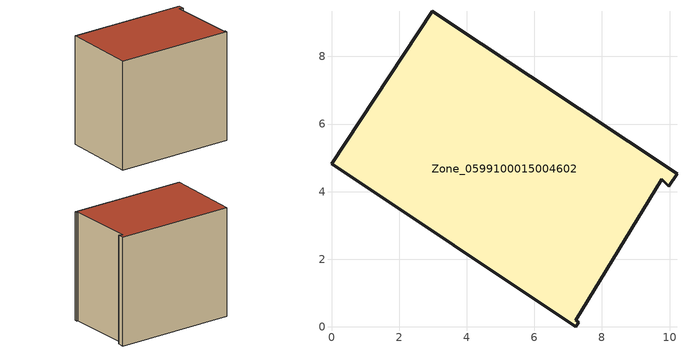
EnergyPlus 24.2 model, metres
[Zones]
Zone_0599100015004602
 floor ground (C_G): 9.98,4.17 9.77,4.37 7.23,0.2 7.32,0.14 7.22,0 0,4.82 2.99,9.34 10.22,4.53 z0.7
 wall outside (C_F): 7.23,0.2 9.77,4.37 9.98,4.17 10.22,4.53 2.99,9.34 0,4.82 7.22,0 7.32,0.14 7.23,0.2 z0.7:8.65
 roof outside (C_R): 9.77,4.37 9.98,4.17 10.22,4.53 2.99,9.34 0,4.82 7.22,0 7.32,0.14 7.23,0.2 z8.65
[BUILDING]
Pand.0599100015004602: North Axis=0; Terrain=City; Loads Convergence Tolerance Value=0.04; Temperature Convergence Tolerance Value=0.4; Solar Distribution=FullExterior; Maximum Number of Warmup Days=25; Minimum Number of Warmup Days=1
[Site:Location]
Rotterdam.The.Hague.AP_ZH_NLD Design_Conditions: Latitude=51.96; Longitude=4.45; Time Zone=1; Elevation=-4.5
[SITE:GROUNDTEMPERATURE:BUILDINGSURFACE]
18, 18, 18, 18, 18, 18, 18, 18, 18, 18, 18, 18
[MATERIAL] Thermal Absorptance=0.9; Solar Absorptance=0.7; Visible Absorptance=0.7
Name | Roughness | Thickness | Conductivity | Density | Specific Heat
G.TI.1975-1991 | MediumSmooth | 0.15 | 0.288461 | 540 | 1210
F.TI.1975-1991 | Rough | 0.3 | 0.230769 | 1920 | 840
R.TI.1975-1991 | MediumRough | 0.2 | 0.153846 | 1500 | 1000
[CONSTRUCTION]
C_G: G.TI.1975-1991
C_F: F.TI.1975-1991
C_R: R.TI.1975-1991
[ZONE]
Zone_0599100015004602: Type=1; Multiplier=1; Ceiling Height=Autocalculate; Volume=Autocalculate; Floor Area=autocalculate; Part of Total Floor Area=Yes
[ZONEINFILTRATION:DESIGNFLOWRATE]
Infil_Zone_0599100015004602: Zone or ZoneList or Space or SpaceList=Zone_0599100015004602; Schedule=AlwaysOn; Design Flow Rate Calculation Method=Flow/Area; Flow Rate per Floor Area=0.003; Constant Term Coefficient=1; Temperature Term Coefficient=0; Velocity Term Coefficient=0; Velocity Squared Term Coefficient=0
[HVACTEMPLATE:ZONE:IDEALLOADSAIRSYSTEM]
Zone_0599100015004602: Maximum Heating Supply Air Temperature=50; Minimum Cooling Supply Air Temperature=13; Maximum Heating Supply Air Humidity Ratio=0.0156; Minimum Cooling Supply Air Humidity Ratio=0.0077; Heating Limit=NoLimit; Cooling Limit=NoLimit; Dehumidification Control Type=ConstantSensibleHeatRatio; Cooling Sensible Heat Ratio=0.7; Dehumidification Setpoint=60; Humidification Control Type=None; Humidification Setpoint=30; Outdoor Air Method=None; Outdoor Air Flow Rate per Person=0.00944; Outdoor Air Flow Rate per Zone Floor Area=0; Outdoor Air Flow Rate per Zone=0; Demand Controlled Ventilation Type=None; Outdoor Air Economizer Type=NoEconomizer; Heat Recovery Type=None; Sensible Heat Recovery Effectiveness=0.7; Latent Heat Recovery Effectiveness=0.65
[ZONECONTROL:THERMOSTAT]
ThermostatControl_Zone_0599100015004602: Zone or ZoneList=Zone_0599100015004602; Control Type Schedule=DualSetpointControlType; Control 1=Thermostat_Zone_0599100015004602; Temperature Difference Between Cutout And Setpoint=0
[THERMOSTATSETPOINT:DUALSETPOINT]
Thermostat_Zone_0599100015004602: Heating Setpoint Temperature Schedule=HeatingSetpoint_Zone_0599100015004602; Cooling Setpoint Temperature Schedule=CoolingSetpoint_Zone_0599100015004602
[SCHEDULE:COMPACT]
HeatingSetpoint_Zone_0599100015004602: Through: 12/31, For: AllDays, Until: 24:00, 21
CoolingSetpoint_Zone_0599100015004602: Through: 12/31, For: AllDays, Until: 24:00, 24
DualSetpointControlType: Through: 12/31, For: AllDays, Until: 24:00, 4
AlwaysOn: Through: 12/31, For: AllDays, Until: 24:00, 1
